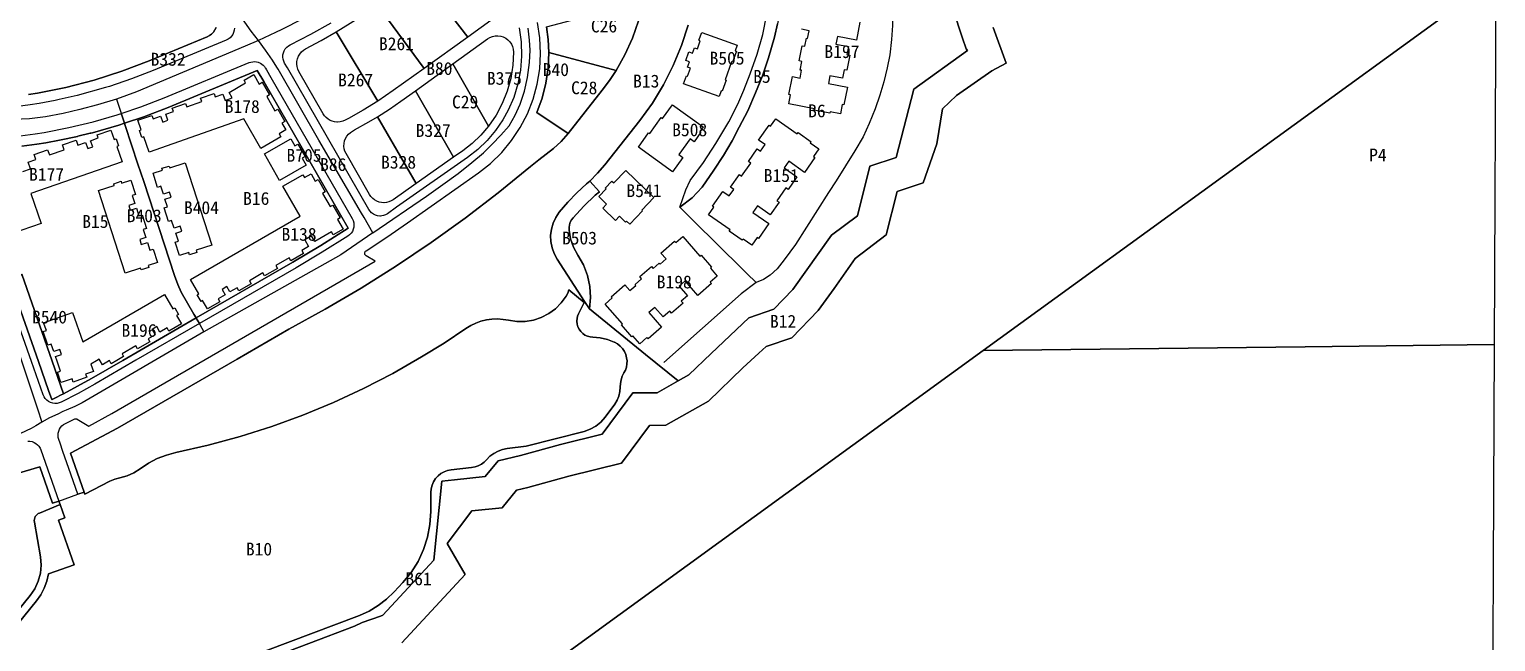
# Model space of a CAD drawing. Header units: metres. Extents: x 446275 to 447851, y 3131842 to 3133549.
# Drawn here: x 447164 to 447847, y 3132434 to 3132719 of the extents above; entities that cross this region are included whole.
import ezdxf

# ---------------------------------------------------------------- set-up
doc = ezdxf.new("R2010")
doc.units = ezdxf.units.M
for name, color, linetype in [('00_계획선-도로', 7, 'Continuous'), ('00_계획선-획지명', 7, 'Continuous'), ('00_계획선-획지선', 7, 'Continuous')]:
    doc.layers.add(name, color=color, linetype=linetype)

msp = doc.modelspace()

# ---------------------------------------------------------------- linework, layer by layer
at = {"layer": '00_계획선-도로'}
for points in [[(447270.37, 3132713.77), (447266.95, 3132718.14), (447264.1, 3132722.38), (447261.89, 3132725.49), (447260.99, 3132726.76), (447257.79, 3132730.82), (447252.39, 3132737.13), (447244.57, 3132744.92), (447238.95, 3132750.53), (447233.62, 3132755.28), (447228.28, 3132759.73), (447221.95, 3132764.45), (447215.28, 3132769.18), (447208.62, 3132773.13), (447203.92, 3132775.82), (447198.65, 3132778.79), (447190.95, 3132782.79), (447182.74, 3132786.64), (447173.77, 3132790.39), (447164.94, 3132793.61), (447155.74, 3132796.24)], [(447364.4, 3132775.61), (447358.39, 3132771.02), (447333.41, 3132752), (447324.55, 3132745.32), (447315.07, 3132738.46), (447307.56, 3132733.57), (447300.2, 3132728.85), (447290.87, 3132723.74), (447281.39, 3132718.95), (447278.41, 3132717.56), (447270.37, 3132713.77)], [(447512.19, 3132750.58), (447513.79, 3132747.92), (447514.74, 3132745.28), (447515.1, 3132743.09), (447515.17, 3132742.65), (447514.73, 3132735.61), (447513.76, 3132728.83), (447512.44, 3132721.64), (447511.03, 3132715.45), (447508.17, 3132705.79), (447505.39, 3132697.44), (447502.21, 3132689.5), (447498.56, 3132681), (447494.61, 3132673.44), (447491.23, 3132667.13), (447487.19, 3132660.19), (447482.76, 3132653.36), (447477.27, 3132645.47), (447472.61, 3132640.45), (447466.9, 3132636.15)], [(447466.9, 3132636.15), (447468.3, 3132640.22), (447469.7, 3132644.29), (447471.75, 3132648.55), (447477.99, 3132656.96), (447483.74, 3132665.81), (447489.76, 3132675.99), (447493.86, 3132684.19), (447496.79, 3132690.73), (447499.72, 3132698.26), (447502.96, 3132707.49), (447505.6, 3132716.57), (447507.5, 3132726.03), (447508.58, 3132734.15), (447509.37, 3132741.98), (447509.81, 3132745.02), (447510.79, 3132747.89), (447512.19, 3132750.58)], [(447565.6, 3132739.45), (447565.97, 3132733.71), (447566.13, 3132728.13), (447566.06, 3132720.77), (447565.59, 3132714.27), (447564.74, 3132707.17), (447563.52, 3132701.12), (447561.94, 3132694.62), (447560.05, 3132688.41), (447557.88, 3132682), (447555.18, 3132675.13), (447552.32, 3132668.97), (447548.51, 3132662.41), (447539.69, 3132648.43), (447536.22, 3132642.99), (447520.77, 3132618.8), (447515.49, 3132611.64), (447512.33, 3132607.36), (447508.95, 3132604.45), (447505.89, 3132602.47), (447502.39, 3132601.07)], [(447323.73, 3132624.25), (447348.72, 3132641.3), (447356.4, 3132646.78), (447363.59, 3132651.85), (447369.92, 3132656.93), (447375.3, 3132661.48), (447379.4, 3132665.53), (447383.5, 3132669.73), (447387.24, 3132674.14), (447390.12, 3132678.98), (447392.38, 3132684.18), (447394.41, 3132690.23), (447395.78, 3132696.59), (447396.72, 3132703.62), (447397.03, 3132709.29), (447396.86, 3132714.01), (447396.1, 3132719.57)], [(447270.37, 3132713.77), (447264.26, 3132711.22), (447213.57, 3132689.99), (447204.27, 3132686.55)], [(447323.73, 3132624.25), (447319.71, 3132631.29), (447318.48, 3132633.41), (447298.58, 3132667.44), (447279.56, 3132700.51), (447278.97, 3132701.44), (447276.91, 3132704.69), (447273.74, 3132709.38), (447270.37, 3132713.77)], [(447204.27, 3132686.55), (447195.36, 3132683.81), (447187.2, 3132681.67), (447179.37, 3132679.81), (447171.1, 3132678.32), (447163.73, 3132677.37), (447156.25, 3132676.96), (447148.88, 3132676.94), (447142.49, 3132677.39), (447135.52, 3132678.16), (447132.29, 3132678.71), (447129.08, 3132679.25), (447120.29, 3132680.99)], [(447204.27, 3132686.55), (447207.05, 3132678.12), (447208.33, 3132674.25), (447214.26, 3132656.28), (447216.95, 3132648.08), (447231.33, 3132604.27), (447232.84, 3132600.15), (447234.43, 3132596.56), (447240.36, 3132586.35), (447241.45, 3132584.47), (447242.15, 3132583.21), (447244.99, 3132578.08)], [(447120.29, 3132680.99), (447120.84, 3132676.82), (447121.59, 3132672.97), (447122.81, 3132669.36), (447125.77, 3132662.16), (447126.38, 3132660.67), (447129.88, 3132651.94), (447151.95, 3132588.18), (447165.99, 3132546.43), (447166.96, 3132543.52), (447167.42, 3132542.17), (447169.47, 3132535.96)], [(447466.9, 3132636.15), (447473.32, 3132629.79), (447496.05, 3132607.34), (447498.12, 3132605.3), (447502.39, 3132601.07)], [(447323.73, 3132624.25), (447308.77, 3132614.03), (447244.99, 3132578.08)], [(447502.39, 3132601.07), (447495.46, 3132595.83), (447459.4, 3132563.84)], [(447244.99, 3132578.08), (447188.31, 3132544.93), (447184.85, 3132543.22), (447180.85, 3132541.6), (447179.26, 3132540.88), (447176.82, 3132539.76), (447172.97, 3132537.94), (447169.47, 3132535.96)], [(447169.47, 3132535.96), (447166.68, 3132534.31), (447164.41, 3132533), (447159.44, 3132530.65), (447154.61, 3132528.84), (447100.41, 3132511.7), (447096.73, 3132511.24), (447093.1, 3132511.69), (447090.06, 3132513.05), (447087.25, 3132515.17), (447051.15, 3132551.71), (447048.55, 3132553.48), (447045.49, 3132554.75), (447042.29, 3132555.22), (447039.2, 3132555.05), (447036.41, 3132554.61), (447033.01, 3132553.84), (447021.87, 3132550.99), (447009.33, 3132547.62)]]:
    msp.add_lwpolyline(points, dxfattribs=at)
at = {"layer": '00_계획선-획지선'}
for points in [[(447272.57, 3132424.79), (447315.16, 3132440.87), (447318.82, 3132442.69), (447327.35, 3132445.62), (447328.47, 3132446.07), (447352.15, 3132471.68), (447355.89, 3132508.44), (447361.84, 3132509.07), (447376.16, 3132510.6), (447382.23, 3132518.01), (447392.64, 3132520.4), (447411.19, 3132525.62), (447430.74, 3132530.39), (447444.97, 3132549.59), (447456.34, 3132549.72), (447466.14, 3132555.2), (447471.07, 3132557.97), (447481.52, 3132567.92), (447499.09, 3132584.65), (447510.69, 3132588.58), (447519.63, 3132597.83), (447537.59, 3132623.06), (447549.68, 3132632.18), (447555.5, 3132655.31), (447567.7, 3132659.33), (447576.04, 3132691.23), (447600.99, 3132709.1), (447600.35, 3132710), (447598.59, 3132714.86), (447585.4, 3132755.13)], [(447585.4, 3132755.13), (447598.59, 3132714.86), (447600.35, 3132710), (447600.99, 3132709.1), (447576.04, 3132691.23), (447567.7, 3132659.33), (447555.5, 3132655.31), (447549.68, 3132632.18), (447537.59, 3132623.06), (447519.63, 3132597.83), (447510.69, 3132588.58), (447499.09, 3132584.65), (447481.52, 3132567.92), (447471.07, 3132557.97), (447466.14, 3132555.2), (447450.91, 3132567.57), (447424.71, 3132588.83), (447425.19, 3132594.05), (447424.87, 3132599.27), (447423.77, 3132604.39), (447421.9, 3132609.27), (447419.31, 3132613.82), (447417.29, 3132617.46), (447415.92, 3132621.39), (447415.23, 3132625.5), (447415.23, 3132626.74), (447415.42, 3132627.96), (447415.8, 3132629.14), (447416.36, 3132630.25), (447417.09, 3132631.26), (447422.08, 3132636.69), (447427.47, 3132641.73), (447429.44, 3132643.37), (447424.86, 3132648.29), (447428.52, 3132651.95), (447431.88, 3132655.9), (447448.17, 3132676.55), (447454.06, 3132684.67), (447459.3, 3132693.23), (447463.84, 3132702.18), (447467.66, 3132711.46), (447470.73, 3132721.01)], [(447380.52, 3132724.45), (447367.98, 3132715.43), (447345.11, 3132745.27)], [(447847.24, 3132742.85), (447608.31, 3132569.39), (447024.96, 3132145.87)], [(447512.44, 3132721.64), (447511.03, 3132715.45), (447508.17, 3132705.79), (447505.39, 3132697.44), (447502.21, 3132689.5), (447498.56, 3132681), (447494.61, 3132673.44), (447491.23, 3132667.13), (447487.19, 3132660.19), (447482.76, 3132653.36), (447477.27, 3132645.47), (447472.61, 3132640.45), (447466.9, 3132636.15), (447468.3, 3132640.22), (447469.7, 3132644.29), (447471.75, 3132648.55), (447477.99, 3132656.96), (447483.74, 3132665.81), (447489.76, 3132675.99), (447493.86, 3132684.19), (447496.79, 3132690.73), (447499.72, 3132698.26), (447502.96, 3132707.49), (447505.6, 3132716.57), (447507.5, 3132726.03)], [(447259.18, 3132719.63), (447259.1, 3132718.6), (447258.85, 3132717.61), (447258.43, 3132716.66), (447257.86, 3132715.81), (447257.16, 3132715.06), (447256.33, 3132714.44), (447255.42, 3132713.96), (447221.29, 3132699.84), (447211.23, 3132695.93), (447201.01, 3132692.47), (447199.13, 3132691.89), (447185.89, 3132688.23), (447177.53, 3132686.32), (447175.67, 3132685.94), (447168.18, 3132684.54), (447163.96, 3132683.83), (447158.18, 3132683.08)], [(447250.67, 3132719.85), (447250.14, 3132718.74), (447249.43, 3132717.72), (447248.57, 3132716.84), (447247.57, 3132716.1), (447246.47, 3132715.54), (447219.43, 3132704.35), (447206.75, 3132699.51), (447193.82, 3132695.39), (447180.68, 3132692), (447167.36, 3132689.35), (447163.14, 3132688.63)], [(447163.14, 3132688.63), (447167.36, 3132689.35), (447180.68, 3132692), (447193.82, 3132695.39), (447206.75, 3132699.51), (447219.43, 3132704.35), (447246.47, 3132715.54), (447247.57, 3132716.1), (447248.57, 3132716.84), (447249.43, 3132717.72), (447250.14, 3132718.74), (447250.67, 3132719.85)], [(447404.74, 3132720.23), (447405.51, 3132714.26), (447405.78, 3132708.25), (447405.44, 3132701.07), (447404.39, 3132693.95), (447402.63, 3132686.97), (447400.19, 3132680.21), (447414.82, 3132670.49), (447411.58, 3132666.83), (447407.93, 3132663.58), (447401.12, 3132658.2), (447397.32, 3132655.1), (447382.24, 3132642.81), (447366.79, 3132630.99), (447350.99, 3132619.64), (447334.85, 3132608.79), (447318.38, 3132598.43), (447301.6, 3132588.58), (447284.53, 3132579.25), (447260.49, 3132565.36), (447204.74, 3132533.14), (447182.76, 3132521.61), (447189.15, 3132503.37), (447186.28, 3132502.36), (447182.07, 3132514.37), (447182.07, 3132514.37), (447179.29, 3132522.31), (447177.95, 3132526.15), (447177.34, 3132527.87), (447177.09, 3132528.82), (447177, 3132529.8), (447177.07, 3132530.78), (447177.29, 3132531.74), (447177.66, 3132532.65), (447178.17, 3132533.48), (447178.82, 3132534.23), (447179.57, 3132534.86), (447180.41, 3132535.36), (447184.56, 3132537.43), (447184.77, 3132537.52), (447185, 3132537.57), (447185.23, 3132537.58), (447185.46, 3132537.55), (447185.68, 3132537.49), (447185.89, 3132537.38), (447191.35, 3132534.09), (447202.03, 3132539.99), (447245.65, 3132565.19), (447324.8, 3132610.93), (447320.61, 3132613.46), (447320.43, 3132613.59), (447320.26, 3132613.76), (447320.13, 3132613.95), (447320.03, 3132614.16), (447319.97, 3132614.38), (447319.95, 3132614.61), (447319.96, 3132614.84), (447320.02, 3132615.07), (447320.11, 3132615.28), (447320.24, 3132615.47), (447320.39, 3132615.64), (447320.57, 3132615.78), (447330.32, 3132622.24), (447339.95, 3132628.89), (447372.94, 3132652.11), (447378.64, 3132656.59), (447383.83, 3132661.65), (447388.46, 3132667.24), (447392.47, 3132673.28), (447395.82, 3132679.71), (447398.47, 3132686.46), (447400.39, 3132693.45), (447401.56, 3132700.61), (447401.97, 3132707.85), (447401.6, 3132715.09), (447400.48, 3132722.25)], [(447470.73, 3132721.01), (447467.66, 3132711.46), (447463.84, 3132702.18), (447459.3, 3132693.23), (447454.06, 3132684.67), (447448.17, 3132676.55), (447431.88, 3132655.9), (447428.52, 3132651.95), (447424.86, 3132648.29), (447423.41, 3132647.01), (447418.91, 3132642.86), (447414.67, 3132638.46), (447410.69, 3132633.81), (447409.04, 3132631.4), (447407.8, 3132628.75), (447406.99, 3132625.94), (447406.63, 3132623.04), (447406.74, 3132620.12), (447407.3, 3132617.25), (447408.31, 3132614.51), (447409.75, 3132611.96), (447422.49, 3132592.26), (447422.23, 3132591.71), (447415.12, 3132597.62), (447414.64, 3132596.14), (447413.93, 3132594.75), (447411.63, 3132591.61), (447408.87, 3132588.87), (447405.73, 3132586.58), (447402.27, 3132584.81), (447398.58, 3132583.58), (447394.75, 3132582.94), (447390.86, 3132582.89), (447387.01, 3132583.44), (447384.45, 3132583.89), (447381.86, 3132584.08), (447379.26, 3132583.99), (447379.26, 3132583.99), (447376.69, 3132583.63), (447374.16, 3132583.01), (447371.72, 3132582.13), (447369.37, 3132581.01), (447367.16, 3132579.64), (447356.94, 3132572.83), (447346.49, 3132566.36), (447333.08, 3132558.73), (447319.36, 3132551.67), (447305.36, 3132545.18), (447291.1, 3132539.29), (447276.6, 3132534), (447261.9, 3132529.32), (447247.01, 3132525.25), (447231.97, 3132521.81), (447227.53, 3132520.64), (447223.25, 3132518.98), (447219.17, 3132516.87), (447215.35, 3132514.31), (447212.38, 3132512.41), (447209.16, 3132510.98), (447205.76, 3132510.03), (447203.42, 3132509.39), (447201.18, 3132508.43), (447189.49, 3132502.39), (447189.15, 3132503.37), (447182.76, 3132521.61), (447204.74, 3132533.14), (447260.49, 3132565.36), (447284.53, 3132579.25), (447301.6, 3132588.58), (447318.38, 3132598.43), (447334.85, 3132608.79), (447350.99, 3132619.64), (447366.79, 3132630.99), (447382.24, 3132642.81), (447397.32, 3132655.1), (447401.12, 3132658.2), (447407.93, 3132663.58), (447411.58, 3132666.83), (447414.82, 3132670.49), (447430.71, 3132690.63), (447434.05, 3132695.13), (447437.13, 3132699.8), (447441.3, 3132707.21), (447444.82, 3132714.94), (447447.67, 3132722.94)], [(447391.98, 3132719.67), (447392.91, 3132713.17), (447393.11, 3132706.61), (447392.59, 3132700.06), (447391.36, 3132693.61), (447389.41, 3132687.33), (447386.79, 3132681.31), (447384.36, 3132676.93), (447384.36, 3132676.93), (447380.93, 3132671.92), (447377.01, 3132667.29), (447372.63, 3132663.08), (447367.85, 3132659.34), (447334.86, 3132636.11), (447330.59, 3132633.13), (447329.69, 3132632.61), (447328.71, 3132632.26), (447328.02, 3132632.12), (447327.32, 3132632.05), (447327.01, 3132632.05), (447325.97, 3132632.16), (447324.97, 3132632.45), (447324.03, 3132632.9), (447323.18, 3132633.51), (447322.44, 3132634.25), (447321.85, 3132635.11), (447283.89, 3132701.07), (447282.63, 3132703.23), (447282.19, 3132704.14), (447281.9, 3132705.11), (447281.78, 3132706.11), (447281.83, 3132707.12), (447282.04, 3132708.11), (447282.41, 3132709.05), (447282.94, 3132709.91), (447283.59, 3132710.68), (447284.37, 3132711.32), (447285.24, 3132711.83), (447294.92, 3132716.75), (447304.36, 3132722.1)], [(447337.31, 3132433.18), (447366.79, 3132465.07), (447358.35, 3132479.41), (447369.96, 3132494.65), (447383.99, 3132496.11), (447390.71, 3132504.32), (447396.03, 3132505.53), (447415.06, 3132510.88), (447439.69, 3132516.89), (447452.71, 3132534.44), (447460.41, 3132534.53), (447480.26, 3132545.69), (447496.19, 3132561.24), (447503.76, 3132568.18), (447507.16, 3132571.3), (447519.07, 3132575.33), (447531.38, 3132588.06), (447538.89, 3132598.24), (447548.64, 3132612.31), (447563.15, 3132623.25), (447568.23, 3132643.46), (447580.34, 3132647.46), (447586.64, 3132665.74), (447589.39, 3132682.04), (447595.79, 3132688.28), (447612.33, 3132699.77), (447618.99, 3132703.24), (447612.99, 3132719.82)], [(447612.99, 3132719.82), (447618.99, 3132703.24), (447612.33, 3132699.77), (447595.79, 3132688.28), (447589.39, 3132682.04), (447586.64, 3132665.74), (447580.34, 3132647.46), (447568.23, 3132643.46), (447563.15, 3132623.25), (447548.64, 3132612.31), (447538.89, 3132598.24), (447531.38, 3132588.06), (447519.07, 3132575.33), (447507.16, 3132571.3), (447503.76, 3132568.18), (447496.19, 3132561.24), (447480.26, 3132545.69), (447460.41, 3132534.53), (447452.71, 3132534.44), (447439.69, 3132516.89), (447415.06, 3132510.88), (447396.03, 3132505.53), (447390.71, 3132504.32), (447383.99, 3132496.11), (447369.96, 3132494.65), (447358.35, 3132479.41), (447366.79, 3132465.07), (447337.31, 3132433.18)], [(447566.06, 3132720.77), (447565.59, 3132714.27), (447564.74, 3132707.17), (447563.52, 3132701.12), (447561.94, 3132694.62), (447560.05, 3132688.41), (447557.88, 3132682), (447555.18, 3132675.13), (447552.32, 3132668.97), (447548.51, 3132662.41), (447539.69, 3132648.43), (447536.22, 3132642.99), (447520.77, 3132618.8), (447515.49, 3132611.64), (447512.33, 3132607.36), (447508.95, 3132604.45), (447505.89, 3132602.47), (447502.39, 3132601.07), (447498.12, 3132605.3), (447496.05, 3132607.34), (447473.32, 3132629.79), (447466.9, 3132636.15), (447466.9, 3132636.15), (447472.61, 3132640.45), (447477.27, 3132645.47), (447482.76, 3132653.36), (447487.19, 3132660.19), (447491.23, 3132667.13), (447494.61, 3132673.44), (447498.56, 3132681), (447502.21, 3132689.5), (447505.39, 3132697.44), (447508.17, 3132705.79), (447511.03, 3132715.45), (447512.44, 3132721.64)], [(447550.81, 3132722.32), (447549.22, 3132714.06), (447540.37, 3132715.76), (447539.66, 3132712.11), (447545.53, 3132710.99), (447544.81, 3132707.25), (447546.07, 3132707.01), (447544.72, 3132699.97), (447543.46, 3132700.22), (447542.69, 3132696.21), (447536.83, 3132697.33), (447536.14, 3132693.74), (447544.99, 3132692.04), (447543.41, 3132683.81), (447542.61, 3132683.97), (447541.78, 3132679.66), (447536.96, 3132680.58), (447536.85, 3132679.98), (447529.57, 3132681.38), (447529.69, 3132681.98), (447517.69, 3132684.28), (447518.52, 3132688.59), (447517.74, 3132688.74), (447519.33, 3132697.03), (447522.92, 3132696.34), (447523.62, 3132699.96), (447523.02, 3132700.08), (447523.79, 3132704.09), (447522.53, 3132704.33), (447523.88, 3132711.36), (447525.14, 3132711.12), (447525.86, 3132714.86), (447526.43, 3132714.75), (447527.12, 3132718.37), (447523.56, 3132719.05)], [(447159.31, 3132669.41), (447166.26, 3132670.31), (447170.48, 3132671.03), (447181.96, 3132673.25), (447193.33, 3132675.98), (447204.56, 3132679.21), (447206.48, 3132679.86), (447207.05, 3132678.12), (447208, 3132675.24), (447205.28, 3132674.33), (447193.03, 3132670.86), (447192.24, 3132670.66), (447191.98, 3132670.59), (447191.95, 3132670.58), (447186.22, 3132669.2), (447186.01, 3132669.15), (447177.66, 3132667.38), (447171.3, 3132666.22), (447167.07, 3132665.5), (447160.09, 3132664.59)], [(447160.62, 3132652.86), (447164.1, 3132654.07), (447163.04, 3132657.11), (447166.66, 3132658.37), (447165.85, 3132660.69), (447172.1, 3132662.87), (447172.93, 3132660.49), (447179.91, 3132662.92), (447179.11, 3132665.22), (447185.45, 3132667.42), (447186.25, 3132665.1), (447189.84, 3132666.35), (447190.85, 3132663.46), (447193.14, 3132664.26), (447192.13, 3132667.15), (447195.77, 3132668.41), (447195.26, 3132669.87), (447201.63, 3132672.09), (447203.17, 3132667.68), (447204.05, 3132667.99), (447204.05, 3132667.99), (447205.19, 3132664.71), (447204.36, 3132664.42), (447206.84, 3132657.26), (447164.29, 3132642.47), (447169.11, 3132628.61), (447155.64, 3132623.92)], [(447160.09, 3132664.59), (447167.07, 3132665.5), (447171.3, 3132666.22), (447171.3, 3132666.22), (447177.66, 3132667.38), (447186.01, 3132669.15), (447186.22, 3132669.2), (447191.95, 3132670.58), (447191.98, 3132670.59), (447192.24, 3132670.66), (447193.03, 3132670.86), (447205.28, 3132674.33), (447208, 3132675.24), (447208.33, 3132674.25), (447214.26, 3132656.28), (447216.95, 3132648.08), (447231.33, 3132604.27), (447232.84, 3132600.15), (447234.43, 3132596.56), (447240.36, 3132586.35), (447241.4, 3132584.55), (447207.12, 3132564.74), (447192.58, 3132556.34), (447179.54, 3132549.24), (447174.25, 3132564.36), (447160.05, 3132604.93)], [(447155.46, 3132599.6), (447167.82, 3132564.29), (447172.54, 3132550.81), (447174.05, 3132546.5), (447174.27, 3132546.6), (447176.44, 3132547.67), (447178.12, 3132548.51), (447179.54, 3132549.24), (447192.58, 3132556.34), (447207.12, 3132564.74), (447241.4, 3132584.55), (447241.45, 3132584.47), (447242.15, 3132583.21), (447242.88, 3132581.89), (447213.33, 3132564.81), (447194.1, 3132553.7), (447186.37, 3132549.39), (447178.52, 3132545.3), (447177.56, 3132544.92), (447176.55, 3132544.71), (447175.52, 3132544.66), (447174.49, 3132544.8), (447173.5, 3132545.1), (447172.58, 3132545.57), (447171.75, 3132546.19), (447171.04, 3132546.94), (447170.46, 3132547.8), (447170.04, 3132548.74), (447164.61, 3132564.25), (447152.09, 3132600.01)], [(447157.79, 3132441.45), (447166.97, 3132452.75), (447168.97, 3132455.58), (447170.59, 3132458.64), (447171.79, 3132461.9), (447172.55, 3132465.28), (447184.55, 3132469.48), (447177.25, 3132490.33), (447180.13, 3132491.33), (447177.94, 3132497.58), (447177.36, 3132499.24), (447186.28, 3132502.36), (447189.15, 3132503.37), (447189.49, 3132502.39), (447201.18, 3132508.43), (447203.42, 3132509.39), (447205.76, 3132510.03), (447209.16, 3132510.98), (447212.38, 3132512.41), (447215.35, 3132514.31), (447219.17, 3132516.87), (447223.25, 3132518.98), (447227.53, 3132520.64), (447231.97, 3132521.81), (447247.01, 3132525.25), (447261.9, 3132529.32), (447276.6, 3132534), (447291.1, 3132539.29), (447305.36, 3132545.18), (447319.36, 3132551.67), (447333.08, 3132558.73), (447346.49, 3132566.36), (447356.94, 3132572.83), (447367.16, 3132579.64), (447369.37, 3132581.01), (447371.72, 3132582.13), (447374.16, 3132583.01), (447376.69, 3132583.63), (447379.26, 3132583.99), (447381.86, 3132584.08), (447384.45, 3132583.89), (447387.01, 3132583.44), (447390.86, 3132582.89), (447390.86, 3132582.89), (447394.75, 3132582.94), (447398.58, 3132583.58), (447402.27, 3132584.81), (447405.73, 3132586.58), (447408.87, 3132588.87), (447411.63, 3132591.61), (447413.93, 3132594.75), (447414.64, 3132596.14), (447415.12, 3132597.62), (447422.23, 3132591.71), (447419.67, 3132586.51), (447419.24, 3132585.44), (447418.98, 3132584.31), (447418.89, 3132583.15), (447418.89, 3132582.98), (447419.03, 3132581.69), (447419.39, 3132580.45), (447419.94, 3132579.29), (447420.69, 3132578.24), (447421.6, 3132577.33), (447422.65, 3132576.58), (447423.81, 3132576.03), (447425.06, 3132575.67), (447426.34, 3132575.54), (447429.75, 3132575.23), (447433.1, 3132574.48), (447436.31, 3132573.29), (447436.43, 3132573.24), (447437.83, 3132572.45), (447439.08, 3132571.45), (447440.16, 3132570.27), (447441.04, 3132568.92), (447441.69, 3132567.46), (447442.08, 3132566.03), (447442.26, 3132564.57), (447442.22, 3132563.09), (447441.96, 3132561.64), (447441.49, 3132560.23), (447440.82, 3132558.92), (447440.04, 3132557.38), (447439.48, 3132555.74), (447439.16, 3132554.05), (447439.08, 3132552.32), (447438.95, 3132550.21), (447438.48, 3132548.14), (447437.68, 3132546.18), (447436.56, 3132544.39), (447432.03, 3132538.27), (447430.03, 3132536.01), (447427.68, 3132534.12), (447425.05, 3132532.66), (447422.2, 3132531.67), (447395.18, 3132524.77), (447386.43, 3132523.67), (447384.24, 3132523.23), (447382.13, 3132522.47), (447380.15, 3132521.41), (447378.35, 3132520.07), (447376.77, 3132518.48), (447375.63, 3132517.34), (447374.34, 3132516.39), (447372.91, 3132515.64), (447371.39, 3132515.11), (447369.81, 3132514.82), (447360.32, 3132513.82), (447358.62, 3132513.49), (447357, 3132512.9), (447355.49, 3132512.05), (447354.14, 3132510.97), (447352.98, 3132509.69), (447352.04, 3132508.23), (447351.35, 3132506.64), (447350.93, 3132504.97), (447350.79, 3132503.24), (447350.76, 3132494.28), (447350.37, 3132488.26), (447349.24, 3132482.33), (447347.38, 3132476.59), (447344.83, 3132471.12), (447341.62, 3132466), (447337.8, 3132461.33), (447333.71, 3132456.9), (447330.16, 3132453.48), (447326.23, 3132450.49), (447321.98, 3132447.97), (447317.47, 3132445.96), (447273.32, 3132429.28)], [(447273.32, 3132429.28), (447317.47, 3132445.96), (447321.98, 3132447.97), (447326.23, 3132450.49), (447330.16, 3132453.48), (447333.71, 3132456.9), (447337.8, 3132461.33), (447341.62, 3132466), (447344.83, 3132471.12), (447347.38, 3132476.59), (447349.24, 3132482.33), (447350.37, 3132488.26), (447350.76, 3132494.28), (447350.79, 3132503.24), (447350.93, 3132504.97), (447351.35, 3132506.64), (447352.04, 3132508.23), (447352.98, 3132509.69), (447354.14, 3132510.97), (447355.49, 3132512.05), (447357, 3132512.9), (447358.62, 3132513.49), (447360.32, 3132513.82), (447369.81, 3132514.82), (447371.39, 3132515.11), (447372.91, 3132515.64), (447374.34, 3132516.39), (447375.63, 3132517.34), (447376.77, 3132518.48), (447378.35, 3132520.07), (447380.15, 3132521.41), (447382.13, 3132522.47), (447384.24, 3132523.23), (447386.43, 3132523.67), (447395.18, 3132524.77), (447422.2, 3132531.67), (447425.05, 3132532.66), (447427.68, 3132534.12), (447430.03, 3132536.01), (447432.03, 3132538.27), (447436.56, 3132544.39), (447437.68, 3132546.18), (447438.48, 3132548.14), (447438.95, 3132550.21), (447439.08, 3132552.32), (447439.16, 3132554.05), (447439.48, 3132555.74), (447440.04, 3132557.38), (447440.82, 3132558.92), (447441.49, 3132560.23), (447441.96, 3132561.64), (447442.22, 3132563.09), (447442.26, 3132564.57), (447442.08, 3132566.03), (447441.69, 3132567.46), (447441.04, 3132568.92), (447440.16, 3132570.27), (447439.08, 3132571.45), (447437.83, 3132572.45), (447436.43, 3132573.24), (447436.31, 3132573.29), (447433.1, 3132574.48), (447429.75, 3132575.23), (447426.34, 3132575.54), (447425.06, 3132575.67), (447423.81, 3132576.03), (447422.65, 3132576.58), (447421.6, 3132577.33), (447420.69, 3132578.24), (447419.94, 3132579.29), (447419.39, 3132580.45), (447419.03, 3132581.69), (447418.89, 3132582.98), (447418.89, 3132583.15), (447418.98, 3132584.31), (447419.24, 3132585.44), (447419.67, 3132586.51), (447422.23, 3132591.71), (447422.49, 3132592.26), (447424.71, 3132588.83), (447450.91, 3132567.57), (447466.14, 3132555.2), (447456.34, 3132549.72), (447456.34, 3132549.72), (447444.97, 3132549.59), (447430.74, 3132530.39), (447411.19, 3132525.62), (447392.64, 3132520.4), (447382.23, 3132518.01), (447376.16, 3132510.6), (447361.84, 3132509.07), (447355.89, 3132508.44), (447352.15, 3132471.68), (447328.47, 3132446.07), (447327.35, 3132445.62), (447318.82, 3132442.69), (447315.16, 3132440.87), (447272.57, 3132424.79)], [(447162.9, 3132527.09), (447163.89, 3132527.07), (447164.86, 3132526.9), (447165.79, 3132526.57), (447166.65, 3132526.09), (447167.43, 3132525.48), (447168.09, 3132524.75), (447168.63, 3132523.93), (447169.03, 3132523.02), (447177.36, 3132499.24), (447174.48, 3132498.24), (447168.56, 3132515.16), (447157.46, 3132511.83)], [(447157.46, 3132511.83), (447168.56, 3132515.16), (447174.48, 3132498.24), (447177.36, 3132499.24), (447177.94, 3132497.58), (447168.3, 3132493.64), (447167.72, 3132493.35), (447167.19, 3132492.97), (447166.74, 3132492.5), (447166.38, 3132491.96), (447166.11, 3132491.37), (447165.94, 3132490.74), (447165.89, 3132490.1), (447165.94, 3132489.45), (447168.74, 3132473.23), (447169.07, 3132469.4), (447168.74, 3132465.56), (447167.77, 3132461.84), (447166.18, 3132458.34), (447164.01, 3132455.15), (447154.83, 3132443.85)], [(447154.83, 3132443.85), (447164.01, 3132455.15), (447166.18, 3132458.34), (447167.77, 3132461.84), (447168.74, 3132465.56), (447169.07, 3132469.4), (447168.74, 3132473.23), (447165.94, 3132489.45), (447165.89, 3132490.1), (447165.94, 3132490.74), (447166.11, 3132491.37), (447166.38, 3132491.96), (447166.74, 3132492.5), (447167.19, 3132492.97), (447167.72, 3132493.35), (447168.3, 3132493.64), (447177.94, 3132497.58), (447180.13, 3132491.33), (447177.25, 3132490.33), (447184.55, 3132469.48), (447172.55, 3132465.28), (447171.79, 3132461.9), (447170.59, 3132458.64), (447168.97, 3132455.58), (447166.97, 3132452.75), (447157.79, 3132441.45)]]:
    msp.add_lwpolyline(points, dxfattribs=at)
for points in [[(447347.65, 3132700.82), (447325.78, 3132730.51), (447329.38, 3132733.21), (447345.11, 3132745.27), (447367.98, 3132715.43), (447347.65, 3132700.82)], [(447405.51, 3132714.26), (447404.74, 3132720.23), (447434.79, 3132728.2), (447451.29, 3132739.54), (447449.83, 3132731.16), (447447.67, 3132722.94), (447444.82, 3132714.94), (447441.3, 3132707.21), (447437.13, 3132699.8), (447405.78, 3132708.25), (447405.51, 3132714.26)], [(447758.46, 3132571.13), (447608.31, 3132569.39), (447847.24, 3132742.85), (447846.48, 3132572.1), (447758.46, 3132571.13)], [(447316.4, 3132723.94), (447325.78, 3132730.51), (447347.65, 3132700.82), (447333.29, 3132690.5), (447326.03, 3132685.54), (447306.72, 3132717.84), (447316.4, 3132723.94)], [(447326.03, 3132685.54), (447319.28, 3132681.38), (447312.36, 3132677.53), (447310.78, 3132676.69), (447309.69, 3132676.22), (447308.55, 3132675.93), (447307.31, 3132675.81), (447306.96, 3132675.81), (447305.9, 3132675.93), (447304.83, 3132676.2), (447303.8, 3132676.62), (447302.85, 3132677.19), (447301.99, 3132677.89), (447301.24, 3132678.71), (447300.62, 3132679.63), (447289.27, 3132699.35), (447288.74, 3132700.47), (447288.4, 3132701.66), (447288.26, 3132702.88), (447288.32, 3132704.12), (447288.57, 3132705.32), (447289.02, 3132706.47), (447289.65, 3132707.54), (447290.44, 3132708.49), (447291.37, 3132709.29), (447292.42, 3132709.94), (447299.64, 3132713.77), (447306.72, 3132717.84), (447326.03, 3132685.54)], [(447492.74, 3132709.09), (447493.31, 3132708.89), (447491.5, 3132703.78), (447491.04, 3132703.94), (447488.03, 3132695.47), (447488.49, 3132695.31), (447486.68, 3132690.19), (447486.1, 3132690.4), (447485.16, 3132687.73), (447468.59, 3132693.61), (447469.91, 3132697.34), (447470.49, 3132697.14), (447471.84, 3132700.96), (447470.49, 3132701.44), (447471.38, 3132703.93), (447469.66, 3132704.54), (447471.07, 3132708.54), (447472.79, 3132707.92), (447473.67, 3132710.39), (447475.05, 3132709.91), (447476.42, 3132713.75), (447475.81, 3132713.97), (447477.11, 3132717.61), (447493.67, 3132711.73), (447492.74, 3132709.09)], [(447377.26, 3132714.6), (447378.36, 3132715.26), (447379.55, 3132715.72), (447380.8, 3132715.98), (447382.08, 3132716.02), (447383.35, 3132715.85), (447384.57, 3132715.47), (447385.71, 3132714.89), (447386.74, 3132714.13), (447387.62, 3132713.21), (447388.34, 3132712.15), (447388.87, 3132710.98), (447389.2, 3132709.75), (447389.32, 3132708.47), (447389.03, 3132702.3), (447388.05, 3132696.2), (447386.41, 3132690.25), (447384.11, 3132684.51), (447381.2, 3132679.06), (447377.7, 3132673.97), (447361.03, 3132702.93), (447377.26, 3132714.6)], [(447206.48, 3132679.86), (447215.64, 3132682.95), (447226.54, 3132687.18), (447266.08, 3132703.54), (447266.9, 3132703.81), (447267.75, 3132703.96), (447268.61, 3132704), (447269.46, 3132703.91), (447270.3, 3132703.7), (447270.59, 3132703.6), (447271.34, 3132703.25), (447272.03, 3132702.81), (447272.65, 3132702.28), (447272.76, 3132702.17), (447273.22, 3132701.65), (447273.61, 3132701.08), (447273.71, 3132700.92), (447274.18, 3132700.15), (447276.23, 3132696.66), (447314.11, 3132630.83), (447314.55, 3132629.9), (447314.82, 3132628.9), (447314.93, 3132627.88), (447314.85, 3132626.85), (447314.61, 3132625.85), (447314.2, 3132624.9), (447313.64, 3132624.04), (447312.94, 3132623.29), (447312.12, 3132622.66), (447300.13, 3132615.16), (447287.96, 3132607.94), (447242.88, 3132581.89), (447242.15, 3132583.21), (447241.45, 3132584.47), (447241.4, 3132584.55), (447286.44, 3132610.58), (447299.46, 3132618.32), (447312.28, 3132626.38), (447272.93, 3132694.76), (447269.9, 3132699.84), (447228.4, 3132682.67), (447216.94, 3132678.23), (447208, 3132675.24), (447207.05, 3132678.12), (447206.48, 3132679.86)], [(447437.13, 3132699.8), (447434.05, 3132695.13), (447430.71, 3132690.63), (447414.82, 3132670.49), (447400.19, 3132680.21), (447402.63, 3132686.97), (447404.39, 3132693.95), (447405.44, 3132701.07), (447405.78, 3132708.25), (447437.13, 3132699.8)], [(447208, 3132675.24), (447216.94, 3132678.23), (447228.4, 3132682.67), (447269.9, 3132699.84), (447272.93, 3132694.76), (447312.28, 3132626.38), (447299.46, 3132618.32), (447286.44, 3132610.58), (447241.4, 3132584.55), (447240.36, 3132586.35), (447234.43, 3132596.56), (447232.84, 3132600.15), (447231.33, 3132604.27), (447216.95, 3132648.08), (447214.26, 3132656.28), (447208.33, 3132674.25), (447208, 3132675.24)], [(447272.22, 3132694.35), (447275.63, 3132688.44), (447274.29, 3132687.67), (447278.08, 3132681.1), (447279.41, 3132681.86), (447282.74, 3132676.08), (447281.4, 3132675.32), (447283.23, 3132672.14), (447280.02, 3132670.3), (447280.83, 3132668.89), (447271.58, 3132663.56), (447263.64, 3132677.35), (447219.46, 3132661.84), (447216.98, 3132668.88), (447216.11, 3132668.58), (447214.94, 3132671.91), (447215.81, 3132672.22), (447214.26, 3132676.66), (447220.72, 3132678.93), (447221.26, 3132677.38), (447224.81, 3132678.62), (447225.78, 3132675.84), (447228.2, 3132676.69), (447227.22, 3132679.47), (447230.74, 3132680.7), (447230.19, 3132682.25), (447236.46, 3132684.46), (447237.01, 3132682.9), (447243.99, 3132685.35), (447243.44, 3132686.9), (447249.7, 3132689.1), (447250.24, 3132687.55), (447253.85, 3132688.81), (447254.86, 3132685.95), (447258.18, 3132687.11), (447256.73, 3132689.63), (447264.45, 3132694.07), (447263.73, 3132695.32), (447268.25, 3132697.92), (447270.78, 3132693.52), (447272.22, 3132694.35)], [(447361.03, 3132702.93), (447377.7, 3132673.97), (447374.08, 3132669.73), (447370.05, 3132665.88), (447365.66, 3132662.45), (447361.43, 3132659.47), (447343.63, 3132690.42), (447361.03, 3132702.93)], [(447343.92, 3132647.15), (447325.99, 3132678.31), (447331.48, 3132681.83), (447336.85, 3132685.55), (447343.63, 3132690.42), (447361.43, 3132659.47), (447343.92, 3132647.15)], [(447476.22, 3132671.47), (447476.74, 3132671.1), (447473.56, 3132666.67), (447471.65, 3132668.03), (447466.41, 3132660.73), (447468.32, 3132659.36), (447463.53, 3132652.68), (447447.56, 3132664.13), (447452.33, 3132670.79), (447452.83, 3132670.43), (447458.21, 3132677.94), (447458.87, 3132677.46), (447463.51, 3132683.92), (447477.8, 3132673.68), (447476.22, 3132671.47)], [(447343.92, 3132647.15), (447333.23, 3132639.62), (447332.28, 3132639.05), (447331.25, 3132638.62), (447330.17, 3132638.35), (447329.07, 3132638.24), (447328.93, 3132638.23), (447327.78, 3132638.31), (447326.66, 3132638.55), (447325.58, 3132638.97), (447324.58, 3132639.54), (447323.68, 3132640.25), (447322.89, 3132641.1), (447322.25, 3132642.05), (447311.27, 3132661.13), (447310.74, 3132662.23), (447310.4, 3132663.41), (447310.26, 3132664.62), (447310.31, 3132665.84), (447310.55, 3132667.04), (447310.98, 3132668.19), (447311.59, 3132669.25), (447312.36, 3132670.19), (447313.28, 3132671.01), (447314.31, 3132671.66), (447315.21, 3132672.14), (447321.91, 3132675.86), (447325.99, 3132678.31), (447343.92, 3132647.15)], [(447521.99, 3132670.9), (447528.05, 3132666.66), (447527.69, 3132666.13), (447531.73, 3132663.3), (447529.23, 3132659.73), (447529.88, 3132659.28), (447525.06, 3132652.39), (447517.65, 3132657.58), (447515.51, 3132654.53), (447521.48, 3132650.36), (447517.36, 3132644.46), (447516.31, 3132645.2), (447512.1, 3132639.18), (447513.15, 3132638.45), (447509.03, 3132632.55), (447503.06, 3132636.73), (447500.93, 3132633.68), (447508.35, 3132628.5), (447503.52, 3132621.61), (447502.88, 3132622.06), (447500.38, 3132618.49), (447496.33, 3132621.32), (447495.97, 3132620.79), (447489.9, 3132625.04), (447490.27, 3132625.56), (447480.25, 3132632.57), (447482.77, 3132636.16), (447482.1, 3132636.63), (447486.92, 3132643.53), (447489.91, 3132641.43), (447492.04, 3132644.47), (447490.52, 3132645.54), (447494.63, 3132651.41), (447495.7, 3132650.66), (447499.94, 3132656.72), (447498.87, 3132657.47), (447502.97, 3132663.34), (447504.5, 3132662.28), (447506.63, 3132665.32), (447503.63, 3132667.42), (447508.45, 3132674.31), (447509.13, 3132673.84), (447511.61, 3132677.38), (447521.62, 3132670.38), (447521.99, 3132670.9)], [(447288.78, 3132665.58), (447292.15, 3132659.72), (447290.82, 3132658.95), (447292.67, 3132655.73), (447280.3, 3132648.61), (447273.18, 3132660.97), (447285.56, 3132668.09), (447287.45, 3132664.81), (447288.78, 3132665.58)], [(447241.39, 3132616.11), (447241.74, 3132615.03), (447238.33, 3132613.94), (447237.99, 3132615.02), (447233.57, 3132613.6), (447231.56, 3132619.88), (447233.1, 3132620.38), (447231.93, 3132624.03), (447234.74, 3132624.93), (447234, 3132627.24), (447231.14, 3132626.32), (447229.96, 3132629.97), (447228.49, 3132629.5), (447226.44, 3132635.89), (447227.96, 3132636.38), (447226.82, 3132639.95), (447229.66, 3132640.86), (447228.94, 3132643.11), (447226.1, 3132642.2), (447224.92, 3132645.88), (447223.43, 3132645.4), (447221.31, 3132651.99), (447225.72, 3132653.4), (447225.45, 3132654.27), (447228.81, 3132655.35), (447229.09, 3132654.49), (447236.32, 3132656.81), (447248.64, 3132618.44), (447241.39, 3132616.11)], [(447298.27, 3132649.1), (447301.56, 3132643.37), (447300.25, 3132642.61), (447303.82, 3132636.41), (447305.13, 3132637.17), (447308.58, 3132631.18), (447307.26, 3132630.42), (447309.85, 3132625.92), (447305.31, 3132623.31), (447304.55, 3132624.63), (447296.73, 3132620.13), (447295.2, 3132622.78), (447292.01, 3132620.94), (447293.83, 3132617.77), (447290.58, 3132615.9), (447291.37, 3132614.53), (447285.58, 3132611.2), (447284.79, 3132612.57), (447278.49, 3132608.94), (447279.28, 3132607.57), (447273.3, 3132604.14), (447272.52, 3132605.5), (447266.19, 3132601.86), (447266.97, 3132600.5), (447261.24, 3132597.2), (447260.46, 3132598.56), (447257.14, 3132596.65), (447255.71, 3132599.14), (447253.51, 3132597.88), (447254.94, 3132595.39), (447251.64, 3132593.49), (447252.43, 3132592.12), (447246.64, 3132588.79), (447244.4, 3132592.68), (447243.67, 3132592.25), (447241.87, 3132595.39), (447242.6, 3132595.81), (447238.76, 3132602.49), (447289.93, 3132631.93), (447281.84, 3132646), (447291.06, 3132651.31), (447291.86, 3132649.93), (447294.98, 3132651.73), (447296.93, 3132648.33), (447298.27, 3132649.1)], [(447449.17, 3132634.77), (447449.43, 3132634.52), (447443.5, 3132628.3), (447442.04, 3132629.69), (447441.58, 3132629.2), (447438.76, 3132631.9), (447436.95, 3132630), (447430.93, 3132635.74), (447432.74, 3132637.64), (447429.15, 3132641.07), (447432.58, 3132644.66), (447432.14, 3132645.08), (447435.25, 3132648.34), (447436.18, 3132647.46), (447441.69, 3132653.24), (447454.83, 3132640.7), (447449.17, 3132634.77)], [(447211.6, 3132641.6), (447212.78, 3132637.92), (447209.94, 3132637.01), (447210.66, 3132634.76), (447213.51, 3132635.67), (447214.65, 3132632.11), (447216.17, 3132632.6), (447218.23, 3132626.21), (447216.75, 3132625.73), (447217.93, 3132622.08), (447215.06, 3132621.16), (447215.8, 3132618.85), (447218.62, 3132619.75), (447219.79, 3132616.1), (447221.33, 3132616.6), (447223.35, 3132610.32), (447219.01, 3132608.92), (447219.29, 3132608.05), (447215.75, 3132606.91), (447215.47, 3132607.79), (447208.29, 3132605.48), (447195.92, 3132644), (447203.21, 3132646.34), (447202.96, 3132647.12), (447206.34, 3132648.21), (447206.59, 3132647.43), (447210.92, 3132648.82), (447213.09, 3132642.08), (447211.6, 3132641.6)], [(447416.36, 3132630.25), (447415.8, 3132629.14), (447415.42, 3132627.96), (447415.23, 3132626.74), (447415.23, 3132625.5), (447415.92, 3132621.39), (447417.29, 3132617.46), (447419.31, 3132613.82), (447421.9, 3132609.27), (447423.77, 3132604.39), (447424.87, 3132599.27), (447425.19, 3132594.05), (447424.71, 3132588.83), (447422.49, 3132592.26), (447409.75, 3132611.96), (447408.31, 3132614.51), (447407.3, 3132617.25), (447406.74, 3132620.12), (447406.63, 3132623.04), (447406.99, 3132625.94), (447407.8, 3132628.75), (447409.04, 3132631.4), (447410.69, 3132633.81), (447414.67, 3132638.46), (447418.91, 3132642.86), (447423.41, 3132647.01), (447424.86, 3132648.29), (447429.44, 3132643.37), (447427.47, 3132641.73), (447422.08, 3132636.69), (447417.09, 3132631.26), (447416.36, 3132630.25)], [(447476.75, 3132613.75), (447481.62, 3132608.17), (447481.14, 3132607.75), (447484.34, 3132604.08), (447481.04, 3132601.19), (447481.58, 3132600.57), (447475.25, 3132595.04), (447469.31, 3132601.83), (447466.51, 3132599.39), (447470.44, 3132594.89), (447467.57, 3132592.38), (447468.42, 3132591.42), (447463.02, 3132586.71), (447462.18, 3132587.67), (447459.11, 3132584.99), (447455.18, 3132589.49), (447452.42, 3132587.08), (447458.36, 3132580.29), (447452.05, 3132574.78), (447451.51, 3132575.39), (447448.2, 3132572.51), (447444.98, 3132576.2), (447444.52, 3132575.8), (447439.64, 3132581.38), (447440.1, 3132581.78), (447432.07, 3132590.98), (447435.37, 3132593.87), (447434.85, 3132594.46), (447441.2, 3132600.02), (447443.61, 3132597.26), (447446.39, 3132599.69), (447445.99, 3132600.15), (447449.06, 3132602.83), (447448.22, 3132603.8), (447453.61, 3132608.51), (447454.45, 3132607.54), (447457.32, 3132610.05), (447457.7, 3132609.61), (447460.48, 3132612.04), (447458.09, 3132614.77), (447464.4, 3132620.28), (447464.97, 3132619.64), (447468.25, 3132622.51), (447476.27, 3132613.33), (447476.75, 3132613.75)], [(447174.27, 3132546.6), (447174.05, 3132546.5), (447172.54, 3132550.81), (447167.82, 3132564.29), (447155.46, 3132599.6), (447160.05, 3132604.93), (447174.25, 3132564.36), (447179.54, 3132549.24), (447178.12, 3132548.51), (447176.44, 3132547.67), (447174.27, 3132546.6)], [(447230.53, 3132588.76), (447231.39, 3132589.26), (447233.16, 3132586.19), (447232.29, 3132585.69), (447234.54, 3132581.79), (447228.68, 3132578.4), (447227.81, 3132579.89), (447224.52, 3132577.99), (447223.06, 3132580.51), (447220.83, 3132579.22), (447222.29, 3132576.7), (447219, 3132574.8), (447219.8, 3132573.4), (447214.1, 3132570.11), (447213.29, 3132571.5), (447206.87, 3132567.78), (447207.56, 3132566.58), (447204.33, 3132564.71), (447201.79, 3132563.24), (447200.96, 3132564.67), (447197.66, 3132562.77), (447196.6, 3132564.62), (447196.18, 3132565.34), (447194.9, 3132564.6), (447192.22, 3132563.05), (447193.45, 3132559.55), (447189.86, 3132558.3), (447190.36, 3132556.89), (447184.06, 3132554.68), (447183.55, 3132556.15), (447179.87, 3132554.86), (447179.82, 3132555), (447178.34, 3132554.49), (447176.68, 3132559.23), (447178.16, 3132559.75), (447176.53, 3132564.39), (447175.77, 3132566.58), (447178.67, 3132567.59), (447177.88, 3132569.86), (447174.98, 3132568.84), (447173.74, 3132572.37), (447172.3, 3132571.87), (447170.09, 3132578.21), (447171.53, 3132578.71), (447170.26, 3132582.32), (447183.72, 3132587.03), (447188.49, 3132573.43), (447226.65, 3132595.48), (447230.53, 3132588.76)], [(446956.45, 3132096.13), (447024.97, 3132145.87), (447024.96, 3132145.87), (447608.31, 3132569.39), (447758.46, 3132571.13), (447846.48, 3132572.1), (447843.44, 3131879.84), (446956.9, 3131883.78), (446956.45, 3132096.13)]]:
    msp.add_lwpolyline(points, close=True, dxfattribs=at)

# ---------------------------------------------------------------- texts
at = {"layer": '00_계획선-획지명'}
for s, p in [('C26', (447425.42, 3132717.59)), ('B261', (447326.6, 3132709.33)), ('B197', (447534.3, 3132705.67)), ('B332', (447220.13, 3132702.1)), ('B80', (447348.64, 3132697.78)), ('B505', (447480.74, 3132702.61)), ('B267', (447307.57, 3132692.45)), ('B375', (447376.92, 3132693.22)), ('B40', (447402.95, 3132697.28)), ('B13', (447445.09, 3132691.93)), ('B5', (447501.07, 3132694.09)), ('C28', (447416.18, 3132688.8)), ('B178', (447254.71, 3132680.09)), ('C29', (447360.66, 3132682.2)), ('B6', (447526.68, 3132678.06)), ('B327', (447343.71, 3132668.89)), ('B508', (447463.31, 3132669.23)), ('B705', (447283.51, 3132657.34)), ('P4', (447788.25, 3132657.48)), ('B86', (447299.14, 3132653.04)), ('B328', (447327.59, 3132654.14)), ('B177', (447163.47, 3132648.47)), ('B151', (447506, 3132647.95)), ('B16', (447263.27, 3132637.23)), ('B541', (447441.99, 3132640.88)), ('B404', (447235.69, 3132632.93)), ('B15', (447188.26, 3132626.51)), ('B403', (447208.99, 3132629.16)), ('B138', (447281.18, 3132620.53)), ('B503', (447411.91, 3132618.79)), ('B198', (447456.13, 3132598.33)), ('B540', (447164.86, 3132581.98)), ('B196', (447206.57, 3132575.75)), ('B12', (447508.89, 3132579.99)), ('B10', (447264.56, 3132473.85)), ('B61', (447338.95, 3132459.99))]:
    msp.add_text(s, height=6, dxfattribs=at).set_placement(p)

doc.saveas('drawing.dxf')
